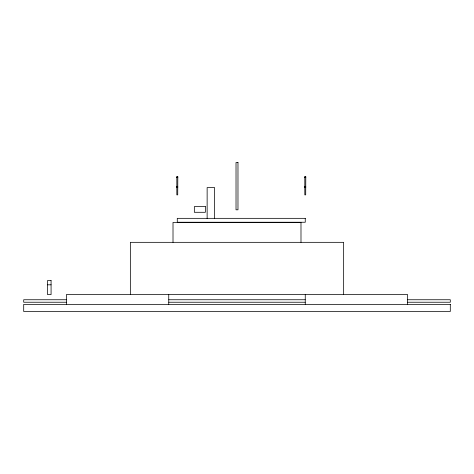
<?xml version="1.0" encoding="UTF-8"?>
<svg xmlns="http://www.w3.org/2000/svg" width="474" height="474" viewBox="0 0 474 474"><rect width="100%" height="100%" fill="white"/><g stroke="black" fill="none" stroke-linecap="round" stroke-linejoin="round"><path stroke-width="0.71" d="M177.72 177.098L176.832 177.098L176.832 194.873L177.72 194.873L177.809 176.565L176.743 176.565L176.743 177.632L177.809 177.632M305.7 177.098L304.812 177.098L304.812 194.873L305.7 194.873L305.789 176.565L304.723 176.565L304.723 177.632L305.789 177.632M177.809 186.341L176.743 186.341L176.743 187.408L177.809 187.408M305.789 186.341L304.723 186.341L304.723 187.408L305.789 187.408M47.519 284.815L51.074 284.815M66.656 299.746L23.7 299.746L23.7 302.234L66.656 302.234M168.863 299.746L305.137 299.746M407.344 299.746L450.3 299.746L450.3 302.234L407.344 302.234M168.863 302.234L305.137 302.234M407.64 304.367L407.64 294.591L66.36 294.591L66.36 304.367M343.65 294.591L343.65 242.333L130.35 242.333L130.35 294.591M305.256 294.591L305.256 304.367M300.99 242.309L300.99 222.424L173.01 222.424L173.01 242.309M214.603 218.579L214.603 187.586L207.138 187.586L207.138 218.579M168.744 294.591L168.744 304.367M237.978 162.523L236.022 162.523L236.022 209.804L237.978 209.804L237.978 162.523M205.361 206.605L194.34 206.605L194.34 212.293L205.361 212.293L205.361 206.605M305.256 218.336L177.276 218.336L177.276 222.247L305.256 222.247L305.256 218.336M51.074 280.549L47.519 280.549L47.519 294.591L51.074 294.591L51.074 280.549M450.3 304.367L23.7 304.367L23.7 311.477L450.3 311.477L450.3 304.367"/></g></svg>
